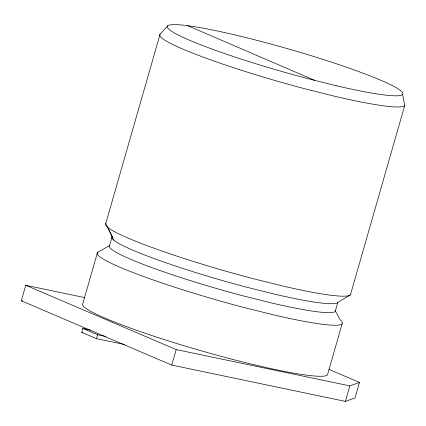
<?xml version="1.0" encoding="UTF-8"?>
<svg xmlns="http://www.w3.org/2000/svg" width="426" height="426" viewBox="0 0 426 426"><rect width="100%" height="100%" fill="white"/><g stroke="black" fill="none" stroke-linecap="round" stroke-linejoin="round"><path stroke-width="0.64" d="M328.92 369.363L359.496 382.431L355.055 397.932L345.395 401.388L171.737 365.082L21.3 300.772L25.746 285.271L84.279 297.513M342.115 323.861L327.482 374.891A127.56 12.226 16 0 1 195.976 349.283A127.56 12.226 16 0 1 82.836 303.53L97.469 252.501L109.583 245.552L112.144 236.616L105.802 223.442L160.054 34.234L167.631 25.949M124.514 344.506L96.5 338.649L81.686 332.312L82.798 328.441L90.408 330.033M96.5 338.649L97.613 334.772L82.798 328.441M171.737 365.082L176.183 349.581L25.746 285.271M402.639 94.497L404.7 105.589L350.444 294.797L337.802 302.433L335.235 311.369A117.661 11.278 16 0 1 271.49 302.961L243.432 295.953A117.661 11.278 16 0 1 109.583 245.552M345.395 401.388L349.837 385.887L359.496 382.431M21.3 300.772L22.599 301.044M176.183 349.581L349.837 385.887M97.613 334.772L105.872 336.497M81.686 332.312L82.99 332.589M187.786 25.704L314.558 80.317M335.187 310.746L340.321 320.038A127.56 12.226 16 0 1 272.997 314.739L242.58 307.141A127.56 12.226 16 0 1 98.039 252.064M107.592 227.26L113.801 240.142M337.802 302.433A117.661 11.278 16 0 1 274.051 294.025L245.994 287.017A117.661 11.278 16 0 1 112.144 236.616M350.444 294.797A127.56 12.226 16 0 1 281.33 285.681L250.914 278.082A127.56 12.226 16 0 1 105.802 223.442M404.7 105.589A127.56 12.226 16 0 1 335.587 96.473L305.165 88.874A127.56 12.226 16 0 1 160.054 34.234M336.247 85.738L307.024 78.437A122.534 11.747 16 0 1 170.948 24.788A122.534 11.747 16 0 1 359.757 71.957A122.534 11.747 16 0 1 336.247 85.738"/></g></svg>
